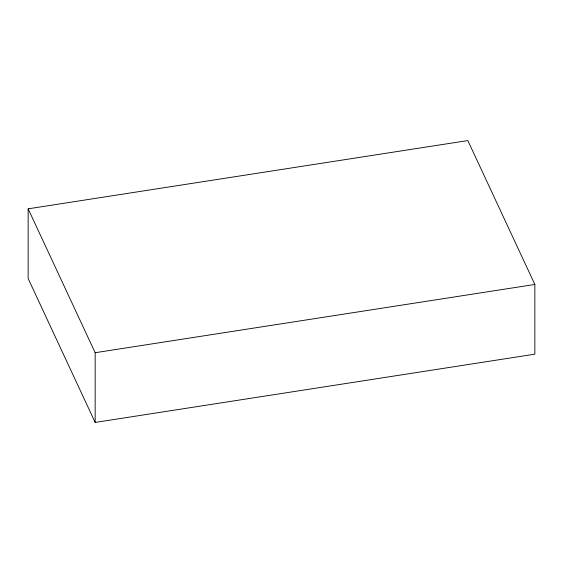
<?xml version="1.0" encoding="UTF-8"?>
<svg xmlns="http://www.w3.org/2000/svg" width="563" height="563" viewBox="0 0 563 563"><rect width="100%" height="100%" fill="white"/><g stroke="black" fill="none" stroke-linecap="round" stroke-linejoin="round"><path stroke-width="0.84" d="M28.15 208.824L467.839 140.567L534.85 284.463L534.85 354.176L95.161 422.433L28.15 278.537L28.15 208.824L95.161 352.712L95.161 422.433M95.161 352.712L534.85 284.463"/></g></svg>
